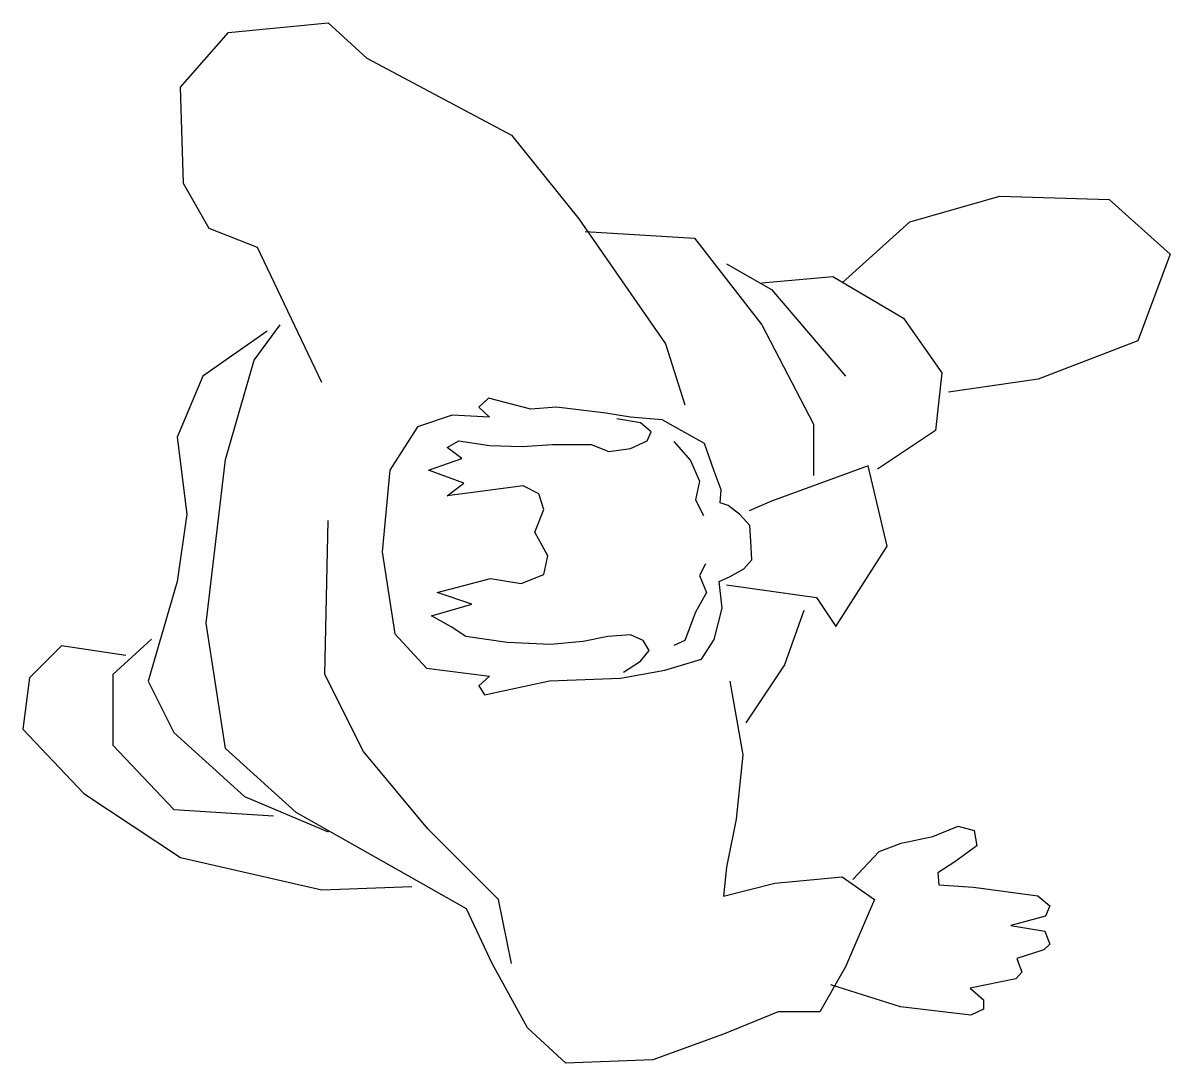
# Model space of a CAD drawing. Header units: millimetres. Extents: x -1480.299 to -1479.59, y 1861.947 to 1862.589.
import ezdxf

# ---------------------------------------------------------------- set-up
doc = ezdxf.new("R2010")
doc.units = ezdxf.units.MM
doc.header["$LTSCALE"] = 10
doc.layers.add('Humanos', color=2, linetype='Continuous')

msp = doc.modelspace()

# ---------------------------------------------------------------- linework, layer by layer
at = {"layer": 'Humanos'}
for points in [[(-1480.11412, 1862.36751), (-1480.15379, 1862.45075), (-1480.18354, 1862.46264), (-1480.19941, 1862.49039), (-1480.20139, 1862.54984), (-1480.17164, 1862.58353), (-1480.11015, 1862.58948), (-1480.08635, 1862.56768), (-1479.99709, 1862.52011), (-1479.95543, 1862.46859), (-1479.90188, 1862.39129), (-1479.88998, 1862.35364)], [(-1479.79278, 1862.42895), (-1479.75113, 1862.4666), (-1479.69559, 1862.48246), (-1479.62815, 1862.48048), (-1479.59046, 1862.44679), (-1479.6103, 1862.39327), (-1479.67179, 1862.36949), (-1479.72732, 1862.36157)], [(-1479.95147, 1862.46066), (-1479.88403, 1862.45669), (-1479.84237, 1862.40318), (-1479.81063, 1862.34175), (-1479.81063, 1862.31004)], [(-1479.86419, 1862.44084), (-1479.83642, 1862.42498), (-1479.7908, 1862.37147)], [(-1479.84237, 1862.42895), (-1479.79873, 1862.43291), (-1479.75509, 1862.40715), (-1479.73129, 1862.37346), (-1479.73526, 1862.33778), (-1479.77096, 1862.314)], [(-1479.86221, 1862.1832), (-1479.85427, 1862.13761), (-1479.85824, 1862.09798), (-1479.86419, 1862.06825), (-1479.86617, 1862.05041), (-1479.83444, 1862.05834), (-1479.79278, 1862.0623), (-1479.77295, 1862.04843), (-1479.7908, 1862.00681), (-1479.80667, 1861.97907), (-1479.83245, 1861.97907), (-1479.86617, 1861.96519), (-1479.90981, 1861.94934), (-1479.96337, 1861.94736), (-1479.98717, 1861.96916), (-1480.00899, 1862.00879), (-1480.02486, 1862.04249), (-1480.06651, 1862.06627), (-1480.12999, 1862.10194), (-1480.17362, 1862.14158), (-1480.18553, 1862.21887), (-1480.17362, 1862.31995), (-1480.15577, 1862.38138), (-1480.1399, 1862.40318)], [(-1480.14784, 1862.39922), (-1480.18751, 1862.37147), (-1480.20338, 1862.33382), (-1480.19743, 1862.28625), (-1480.20338, 1862.24464), (-1480.22123, 1862.1832), (-1480.20536, 1862.15149), (-1480.16172, 1862.11185), (-1480.11015, 1862.09005)], [(-1479.9278, 1862.18872), (-1479.91746, 1862.19541), (-1479.91198, 1862.20209), (-1479.91563, 1862.20817), (-1479.92354, 1862.21182), (-1479.93754, 1862.21061), (-1479.95275, 1862.20757), (-1479.97283, 1862.20574), (-1479.9996, 1862.20696), (-1480.02516, 1862.21061), (-1480.03428, 1862.21669), (-1480.04645, 1862.22337), (-1480.02151, 1862.23067), (-1480.0428, 1862.23796), (-1480.00995, 1862.24648), (-1479.99108, 1862.24344), (-1479.97709, 1862.24891), (-1479.97465, 1862.26046), (-1479.98256, 1862.27505), (-1479.97709, 1862.28903), (-1479.98013, 1862.29876), (-1479.98987, 1862.30362), (-1480.01786, 1862.29998), (-1480.03672, 1862.29754), (-1480.02637, 1862.30545), (-1480.04828, 1862.31335), (-1480.02759, 1862.32065), (-1480.03672, 1862.32734), (-1480.02942, 1862.33159), (-1480.01055, 1862.32855), (-1479.99047, 1862.32794), (-1479.97161, 1862.32916), (-1479.94788, 1862.32916), (-1479.93693, 1862.3249), (-1479.92354, 1862.32673), (-1479.9132, 1862.33159), (-1479.91076, 1862.33706), (-1479.91746, 1862.34253), (-1479.93206, 1862.34497)], [(-1479.89677, 1862.33098), (-1479.88642, 1862.31943), (-1479.88095, 1862.30666), (-1479.88338, 1862.29511), (-1479.87851, 1862.28539)], [(-1479.86419, 1862.24265), (-1479.80865, 1862.23473), (-1479.79675, 1862.21689), (-1479.76501, 1862.26644), (-1479.77691, 1862.31598), (-1479.83642, 1862.29418), (-1479.85031, 1862.28824)], [(-1479.99709, 1862.00879), (-1480.00502, 1862.04843), (-1480.04866, 1862.09203), (-1480.08833, 1862.1396), (-1480.11213, 1862.18716), (-1480.11015, 1862.28229)], [(-1479.8773, 1862.2556), (-1479.88095, 1862.2483), (-1479.87669, 1862.23796), (-1479.88338, 1862.22581), (-1479.89007, 1862.20817), (-1479.89677, 1862.20513)], [(-1479.81658, 1862.2268), (-1479.82849, 1862.19311), (-1479.85229, 1862.15743)], [(-1480.23511, 1862.19905), (-1480.27479, 1862.205), (-1480.29462, 1862.18518), (-1480.29859, 1862.15347), (-1480.2609, 1862.11383), (-1480.20139, 1862.0742), (-1480.11412, 1862.05438), (-1480.05858, 1862.05636)], [(-1480.21925, 1862.20896), (-1480.24305, 1862.18716), (-1480.24305, 1862.14356), (-1480.20536, 1862.10392), (-1480.14387, 1862.09996)], [(-1479.7862, 1862.06062), (-1479.76997, 1862.07789), (-1479.75635, 1862.08312), (-1479.73697, 1862.08731), (-1479.72125, 1862.09359), (-1479.7113, 1862.09097), (-1479.70973, 1862.08155), (-1479.72335, 1862.07161), (-1479.73383, 1862.0648), (-1479.7333, 1862.05748), (-1479.71183, 1862.05591), (-1479.67202, 1862.05067), (-1479.66469, 1862.04439), (-1479.66731, 1862.03811), (-1479.68878, 1862.03235), (-1479.66783, 1862.02869), (-1479.66469, 1862.02084), (-1479.66835, 1862.01718), (-1479.68511, 1862.01194), (-1479.68197, 1862.00357), (-1479.68564, 1861.99938), (-1479.71392, 1861.99363), (-1479.70554, 1861.9863), (-1479.70554, 1861.98054), (-1479.7134, 1861.97688), (-1479.75687, 1861.98211), (-1479.79982, 1861.99572)]]:
    msp.add_lwpolyline(points, dxfattribs=at)
msp.add_lwpolyline([(-1479.84931, 1862.26958), (-1479.84991, 1862.27931), (-1479.856, 1862.28599), (-1479.8633, 1862.29147), (-1479.86817, 1862.29329), (-1479.86756, 1862.30119), (-1479.87182, 1862.31274), (-1479.8779, 1862.32977), (-1479.90407, 1862.34436), (-1479.92354, 1862.34618), (-1479.93875, 1862.34861), (-1479.96918, 1862.35226), (-1479.985, 1862.35105), (-1480.01116, 1862.35773), (-1480.01725, 1862.35226), (-1480.01055, 1862.34618), (-1480.03368, 1862.3474), (-1480.05497, 1862.3401), (-1480.07201, 1862.31335), (-1480.07688, 1862.26289), (-1480.06897, 1862.21243), (-1480.0495, 1862.19115), (-1480.01055, 1862.18629), (-1480.01725, 1862.18021), (-1480.0136, 1862.17474), (-1479.97344, 1862.18325), (-1479.92963, 1862.18507), (-1479.90224, 1862.18994), (-1479.87973, 1862.19662), (-1479.87182, 1862.20878), (-1479.86695, 1862.22824), (-1479.86878, 1862.24465), (-1479.86208, 1862.24769), (-1479.85357, 1862.25256), (-1479.8487, 1862.25803)], close=True, dxfattribs=at)

doc.saveas('drawing.dxf')
